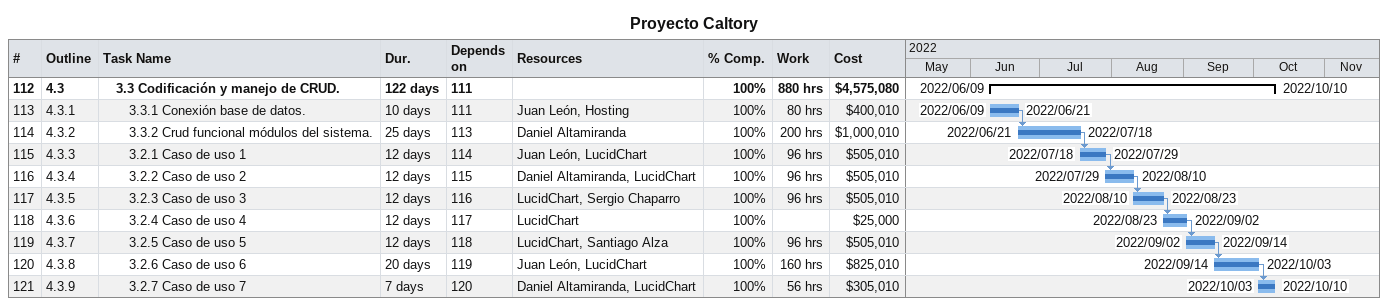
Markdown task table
Proyecto Caltory

| ID | WBS | Task | Duration | Start | Finish | Predecessors | Resources | % complete | Work (h) | Cost ($) |
|---|---|---|---|---|---|---|---|---|---|---|
| 112 | 4.3 | **3.3 Codificación y manejo de CRUD.** | 122d | 2022-06-09 | 2022-10-10 | 111 |  | 100 | 880 | 4575080 |
| 113 | 4.3.1 | 3.3.1 Conexión base de datos. | 10d | 2022-06-09 | 2022-06-21 | 111 | Juan León, Hosting | 100 | 80 | 400010 |
| 114 | 4.3.2 | 3.3.2 Crud funcional módulos del sistema. | 25d | 2022-06-21 | 2022-07-18 | 113 | Daniel Altamiranda | 100 | 200 | 1000010 |
| 115 | 4.3.3 | 3.2.1 Caso de uso 1 | 12d | 2022-07-18 | 2022-07-29 | 114 | Juan León, LucidChart | 100 | 96 | 505010 |
| 116 | 4.3.4 | 3.2.2 Caso de uso 2 | 12d | 2022-07-29 | 2022-08-10 | 115 | Daniel Altamiranda, LucidChart | 100 | 96 | 505010 |
| 117 | 4.3.5 | 3.2.3 Caso de uso 3 | 12d | 2022-08-10 | 2022-08-23 | 116 | LucidChart, Sergio Chaparro | 100 | 96 | 505010 |
| 118 | 4.3.6 | 3.2.4 Caso de uso 4 | 12d | 2022-08-23 | 2022-09-02 | 117 | LucidChart | 100 |  | 25000 |
| 119 | 4.3.7 | 3.2.5 Caso de uso 5 | 12d | 2022-09-02 | 2022-09-14 | 118 | LucidChart, Santiago Alza | 100 | 96 | 505010 |
| 120 | 4.3.8 | 3.2.6 Caso de uso 6 | 20d | 2022-09-14 | 2022-10-03 | 119 | Juan León, LucidChart | 100 | 160 | 825010 |
| 121 | 4.3.9 | 3.2.7 Caso de uso 7 | 7d | 2022-10-03 | 2022-10-10 | 120 | Daniel Altamiranda, LucidChart | 100 | 56 | 305010 |
